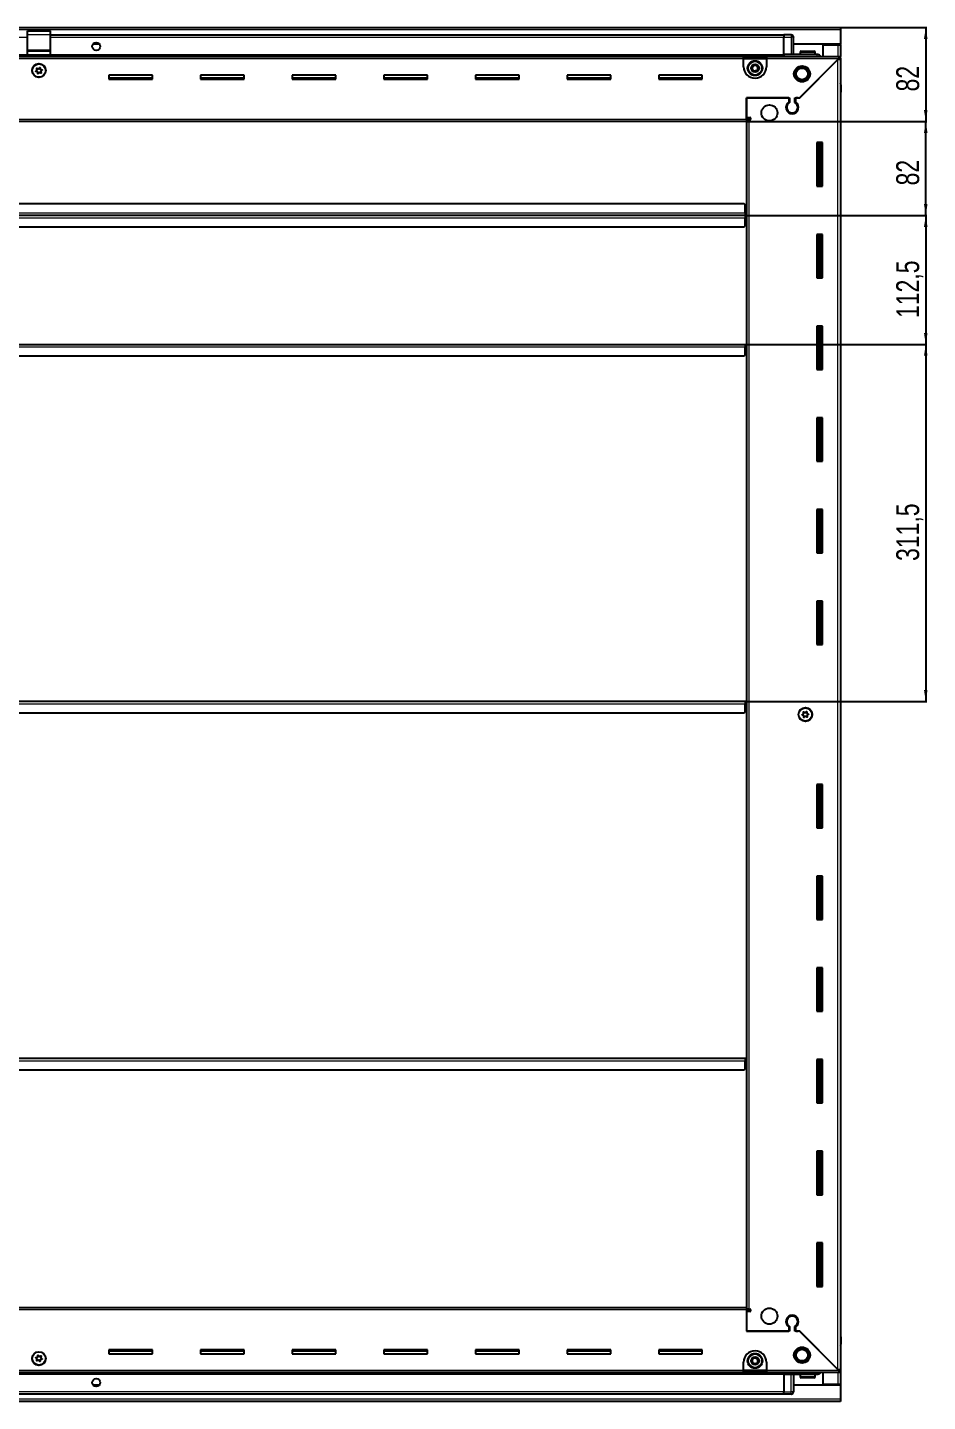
# Model space of a CAD drawing. Header units: millimetres. Extents: x 1219 to 6534, y -1482 to 1942.
# Drawn here: x 5748 to 6534, y 577 to 1776 of the extents above; entities that cross this region are included whole.
import ezdxf

# ---------------------------------------------------------------- set-up
doc = ezdxf.new("R2010")
doc.units = ezdxf.units.MM
doc.layers.add('FORMAT', color=7, linetype='Continuous')
doc.styles.add('SLDTEXTSTYLE0', font='TXT', dxfattribs={"width": 0.75})
doc.dimstyles.new('SLDDIMSTYLE0', dxfattribs={"dimtxt": 20, "dimasz": 10, "dimexe": 0, "dimexo": 0.0625, "dimgap": 5, "dimtad": 2, "dimdec": 1, "dimrnd": 1e-09, "dimzin": 12, "dimdsep": 46, "dimtxsty": 'SLDTEXTSTYLE0', "dimsah": 1, "dimcen": 0.09, "dimadec": 0, "dimazin": 3, "dimtfac": 1, "dimtofl": 0, "dimtmove": 0, "dimatfit": 3, "dimfxl": 0, "dimfrac": 2, "dimtolj": 1, "dimtzin": 12, "dimarcsym": 0})

# ---------------------------------------------------------------- blocks, each defined once
blk = doc.blocks.new('_D_7')
at = {"layer": 'FORMAT'}
for p, q in [((6457.8, 1775.8), (6533.3, 1775.8)), ((6532.3, 1775.8), (6532.3, 1693.8)), ((6375.8, 1693.8), (6533.3, 1693.8))]:
    blk.add_line(p, q, dxfattribs=at)
for points in [[(6532.3, 1775.8), (6530.7, 1765.8), (6533.8, 1765.8)], [(6532.3, 1693.8), (6533.8, 1703.8), (6530.7, 1703.8)]]:
    blk.add_solid(points, dxfattribs=at)
at = {"layer": 'FORMAT', "insert": (6506.5, 1720), "char_height": 20, "attachment_point": 1, "rotation": 90, "style": 'SLDTEXTSTYLE0'}
blk.add_mtext('82', dxfattribs=at)
blk = doc.blocks.new('_D_8')
at = {"layer": 'FORMAT'}
for p, q in [((6375.8, 1693.8), (6533.3, 1693.8)), ((6532.3, 1611.8), (6532.3, 1693.8)), ((6374.8, 1611.8), (6533.3, 1611.8))]:
    blk.add_line(p, q, dxfattribs=at)
for points in [[(6532.3, 1693.8), (6530.7, 1683.8), (6533.8, 1683.8)], [(6532.3, 1611.8), (6533.8, 1621.8), (6530.7, 1621.8)]]:
    blk.add_solid(points, dxfattribs=at)
at = {"layer": 'FORMAT', "insert": (6506.5, 1638), "char_height": 20, "attachment_point": 1, "rotation": 90, "style": 'SLDTEXTSTYLE0'}
blk.add_mtext('82', dxfattribs=at)
blk = doc.blocks.new('_D_9')
at = {"layer": 'FORMAT'}
for p, q in [((6374.8, 1611.8), (6533.3, 1611.8)), ((6532.3, 1611.8), (6532.3, 1499.3)), ((6374.8, 1499.3), (6533.3, 1499.3))]:
    blk.add_line(p, q, dxfattribs=at)
for points in [[(6532.3, 1611.8), (6530.7, 1601.8), (6533.8, 1601.8)], [(6532.3, 1499.3), (6533.8, 1509.3), (6530.7, 1509.3)]]:
    blk.add_solid(points, dxfattribs=at)
at = {"layer": 'FORMAT', "insert": (6506.5, 1522.3), "char_height": 20, "attachment_point": 1, "rotation": 90, "style": 'SLDTEXTSTYLE0'}
blk.add_mtext('112,5', dxfattribs=at)
blk = doc.blocks.new('_D_10')
at = {"layer": 'FORMAT'}
for p, q in [((6374.8, 1499.3), (6533.3, 1499.3)), ((6532.3, 1499.3), (6532.3, 1187.8)), ((6374.8, 1187.8), (6533.3, 1187.8))]:
    blk.add_line(p, q, dxfattribs=at)
for points in [[(6532.3, 1499.3), (6530.7, 1489.3), (6533.8, 1489.3)], [(6532.3, 1187.8), (6533.8, 1197.8), (6530.7, 1197.8)]]:
    blk.add_solid(points, dxfattribs=at)
at = {"layer": 'FORMAT', "insert": (6506.5, 1310.3), "char_height": 20, "attachment_point": 1, "rotation": 90, "style": 'SLDTEXTSTYLE0'}
blk.add_mtext('311,5', dxfattribs=at)

msp = doc.modelspace()

# ---------------------------------------------------------------- linework, layer by layer
at = {"color": 7, "linetype": 'Continuous', "lineweight": 25}
for p, q in [((5058.76, 1775.82), (6457.76, 1775.82)), ((6457.76, 1775.82), (6457.76, 1773.72)), ((5748.26, 1772.82), (5768.26, 1772.82)), ((5748.26, 1769.56), (5748.26, 1772.82)), ((5748.26, 1756.41), (5748.26, 1769.56)), ((5768.26, 1769.56), (5768.26, 1772.82)), ((5768.26, 1756.41), (5768.26, 1769.56)), ((6408.26, 1769.17), (5768.26, 1769.17)), ((6408.26, 1769.32), (6408.26, 1769.32)), ((6414.76, 1769.32), (6408.26, 1769.32)), ((6414.76, 1769.32), (6408.26, 1769.32)), ((6408.26, 1769.32), (6408.26, 1767.32)), ((6408.26, 1752.32), (6408.26, 1767.32)), ((6416.76, 1767.32), (6416.76, 1767.32)), ((6416.76, 1752.32), (6416.76, 1767.32)), ((6457.76, 1773.72), (6457.76, 1761.32)), ((5108.26, 1751.17), (6408.26, 1751.17)), ((5143.26, 1750.57), (6373.26, 1750.57)), ((5748.26, 1755.32), (5748.26, 1756.41)), ((5748.26, 1755.32), (5768.26, 1755.32)), ((5748.26, 1751.82), (5748.26, 1755.32)), ((5748.26, 1751.82), (5768.26, 1751.82)), ((5752.26, 1751.82), (5752.26, 1751.17)), ((5754.76, 1751.17), (5754.76, 1751.82)), ((5761.76, 1751.17), (5761.76, 1751.82)), ((5764.26, 1751.17), (5764.26, 1751.82)), ((5768.26, 1755.32), (5768.26, 1756.41)), ((5768.26, 1751.82), (5768.26, 1755.32)), ((5811.14, 1761.32), (5805.39, 1761.32)), ((6373.26, 1748.47), (6373.26, 1750.57)), ((6373.26, 1750.57), (6393.26, 1750.57)), ((6393.26, 1750.57), (6456.76, 1750.57)), ((6393.26, 1750.57), (6393.26, 1748.47)), ((6408.26, 1752.32), (6408.26, 1751.82)), ((6437.26, 1752.32), (6408.26, 1752.32)), ((6408.26, 1752.29), (6408.34, 1750.57)), ((6457.76, 1761.32), (6416.76, 1761.32)), ((6422.76, 1754.22), (6422.76, 1752.32)), ((6423.56, 1755.02), (6434.96, 1755.02)), ((6435.76, 1752.32), (6435.76, 1754.22)), ((6442.76, 1750.57), (6442.76, 1760.82)), ((6442.76, 1760.82), (6455.66, 1760.82)), ((6455.66, 1760.82), (6457.76, 1760.82)), ((6456.26, 1760.82), (6456.26, 1761.32)), ((6456.76, 1749.07), (6456.76, 1750.57)), ((6456.76, 1750.57), (6457.76, 1750.57)), ((6457.76, 1760.82), (6457.76, 1761.32)), ((6457.76, 1760.82), (6457.76, 1750.57)), ((6457.76, 1749.07), (6457.76, 1750.57)), ((6373.26, 1749.07), (6393.26, 1749.07)), ((6373.26, 1741.57), (6373.26, 1748.47)), ((6393.26, 1748.47), (6393.26, 1741.57)), ((6455.66, 1747.97), (6421.56, 1713.87)), ((6422.26, 1714.57), (6456.16, 1748.47)), ((6456.26, 1748.57), (6457.76, 1748.57)), ((6456.76, 1749.07), (6457.76, 1749.07)), ((6457.76, 1749.07), (6457.76, 1748.57)), ((6457.76, 1748.57), (6457.76, 604.07)), ((5857.26, 1734.32), (5819.26, 1734.32)), ((5819.26, 1734.32), (5819.26, 1730.82)), ((5857.26, 1731.57), (5819.26, 1731.57)), ((5819.26, 1730.82), (5857.26, 1730.82)), ((5857.26, 1730.82), (5857.26, 1734.32)), ((5937.26, 1734.32), (5899.26, 1734.32)), ((5899.26, 1734.32), (5899.26, 1730.82)), ((5937.26, 1731.57), (5899.26, 1731.57)), ((5899.26, 1730.82), (5937.26, 1730.82)), ((5937.26, 1730.82), (5937.26, 1734.32)), ((6017.26, 1734.32), (5979.26, 1734.32)), ((5979.26, 1734.32), (5979.26, 1730.82)), ((6017.26, 1731.57), (5979.26, 1731.57)), ((5979.26, 1730.82), (6017.26, 1730.82)), ((6017.26, 1730.82), (6017.26, 1734.32)), ((6097.26, 1734.32), (6059.26, 1734.32)), ((6059.26, 1734.32), (6059.26, 1730.82)), ((6097.26, 1731.57), (6059.26, 1731.57)), ((6059.26, 1730.82), (6097.26, 1730.82)), ((6097.26, 1730.82), (6097.26, 1734.32)), ((6177.26, 1734.32), (6139.26, 1734.32)), ((6139.26, 1734.32), (6139.26, 1730.82)), ((6177.26, 1731.57), (6139.26, 1731.57)), ((6139.26, 1730.82), (6177.26, 1730.82)), ((6177.26, 1730.82), (6177.26, 1734.32)), ((6257.26, 1734.32), (6219.26, 1734.32)), ((6219.26, 1734.32), (6219.26, 1730.82)), ((6257.26, 1731.57), (6219.26, 1731.57)), ((6219.26, 1730.82), (6257.26, 1730.82)), ((6257.26, 1730.82), (6257.26, 1734.32)), ((6337.26, 1734.32), (6299.26, 1734.32)), ((6299.26, 1734.32), (6299.26, 1730.82)), ((6337.26, 1731.57), (6299.26, 1731.57)), ((6299.26, 1730.82), (6337.26, 1730.82)), ((6337.26, 1730.82), (6337.26, 1734.32)), ((6457.76, 1727.15), (6457.76, 1727.15)), ((6375.76, 1714.57), (6413.46, 1714.57)), ((6375.76, 1695.92), (6375.76, 1714.57)), ((6375.76, 1714.57), (6375.76, 1697.32)), ((6412.76, 1714.57), (6375.76, 1714.57)), ((6412.76, 1714.57), (6412.76, 1710.68)), ((6413.46, 1714.57), (6413.46, 1710.29)), ((6418.06, 1714.57), (6422.26, 1714.57)), ((6418.06, 1710.29), (6418.06, 1714.57)), ((6420.86, 1714.57), (6418.76, 1714.57)), ((6418.76, 1710.68), (6418.76, 1714.57)), ((6421.56, 1713.87), (6420.86, 1714.57)), ((6457.76, 1719.32), (6458.26, 1719.32)), ((6458.11, 633.32), (6458.11, 1719.32)), ((6458.26, 1725.82), (6458.26, 1719.32)), ((6458.26, 1719.32), (6458.26, 1725.82)), ((6458.26, 1719.32), (6458.26, 1719.32)), ((6458.26, 1719.32), (6458.26, 1719.32)), ((6375.76, 1693.82), (5140.76, 1693.82)), ((6375.76, 1697.32), (6378.61, 1697.32)), ((6377.76, 1696.32), (6375.76, 1696.32)), ((6375.76, 1695.92), (6375.76, 1693.82)), ((6375.76, 1695.32), (6377.86, 1695.32)), ((6375.76, 1693.82), (6375.76, 658.82)), ((6377.76, 1695.32), (6377.76, 1696.32)), ((6378.61, 1695.32), (6377.86, 1695.32)), ((6417.76, 1701.71), (6417.76, 1700.95)), ((6437.26, 1675.32), (6437.26, 1637.32)), ((6442.26, 1675.32), (6437.26, 1675.32)), ((6438.29, 1675.32), (6438.29, 1637.32)), ((6438.32, 1675.32), (6438.32, 1637.32)), ((6440.11, 1675.32), (6440.11, 1637.32)), ((6442.26, 1637.32), (6442.26, 1675.32)), ((6437.26, 1637.32), (6442.26, 1637.32)), ((6373.76, 1621.82), (5142.76, 1621.82)), ((6374.76, 1620.82), (6373.76, 1621.82)), ((6374.76, 1613.92), (6374.76, 1620.82)), ((6374.76, 1611.82), (5141.76, 1611.82)), ((6375.01, 1614.67), (6374.76, 1614.67)), ((6374.76, 1613.92), (6374.76, 1611.82)), ((6374.76, 1611.82), (6374.76, 1609.72)), ((6374.76, 1602.82), (6374.76, 1609.72)), ((6374.76, 1608.97), (6375.01, 1608.97)), ((6375.01, 1611.82), (6375.01, 1614.67)), ((6375.01, 1608.97), (6375.01, 1611.82)), ((6375.76, 1611.82), (6375.01, 1611.82)), ((5142.76, 1601.82), (6373.76, 1601.82)), ((6373.76, 1601.82), (6374.76, 1602.82)), ((6437.26, 1595.32), (6437.26, 1557.32)), ((6442.26, 1595.32), (6437.26, 1595.32)), ((6438.29, 1595.32), (6438.29, 1557.32)), ((6438.32, 1595.32), (6438.32, 1557.32)), ((6440.11, 1595.32), (6440.11, 1557.32)), ((6442.26, 1557.32), (6442.26, 1595.32)), ((6437.26, 1557.32), (6442.26, 1557.32)), ((6437.26, 1515.32), (6437.26, 1477.32)), ((6442.26, 1515.32), (6437.26, 1515.32)), ((6438.29, 1515.32), (6438.29, 1477.32)), ((6438.32, 1515.32), (6438.32, 1477.32)), ((6440.11, 1515.32), (6440.11, 1477.32)), ((6442.26, 1477.32), (6442.26, 1515.32)), ((5141.76, 1499.32), (6374.76, 1499.32)), ((6374.76, 1499.32), (6374.76, 1497.22)), ((6375.01, 1496.47), (6375.01, 1499.32)), ((6375.01, 1499.32), (6375.76, 1499.32)), ((5142.76, 1489.32), (6373.76, 1489.32)), ((6373.76, 1489.32), (6374.76, 1490.32)), ((6374.76, 1490.32), (6374.76, 1497.22)), ((6374.76, 1496.47), (6375.01, 1496.47)), ((6437.26, 1477.32), (6442.26, 1477.32)), ((6437.26, 1435.32), (6437.26, 1397.32)), ((6442.26, 1435.32), (6437.26, 1435.32)), ((6438.29, 1435.32), (6438.29, 1397.32)), ((6438.32, 1435.32), (6438.32, 1397.32)), ((6440.11, 1435.32), (6440.11, 1397.32)), ((6442.26, 1397.32), (6442.26, 1435.32)), ((6437.26, 1397.32), (6442.26, 1397.32)), ((6437.26, 1355.32), (6437.26, 1317.32)), ((6442.26, 1355.32), (6437.26, 1355.32)), ((6438.29, 1355.32), (6438.29, 1317.32)), ((6438.32, 1355.32), (6438.32, 1317.32)), ((6440.11, 1355.32), (6440.11, 1317.32)), ((6442.26, 1317.32), (6442.26, 1355.32)), ((6437.26, 1317.32), (6442.26, 1317.32)), ((6437.26, 1275.32), (6437.26, 1237.32)), ((6442.26, 1275.32), (6437.26, 1275.32)), ((6438.29, 1275.32), (6438.29, 1237.32)), ((6438.32, 1275.32), (6438.32, 1237.32)), ((6440.11, 1275.32), (6440.11, 1237.32)), ((6442.26, 1237.32), (6442.26, 1275.32)), ((6437.26, 1237.32), (6442.26, 1237.32)), ((5141.76, 1187.82), (6374.76, 1187.82)), ((6374.76, 1187.82), (6374.76, 1185.72)), ((6375.01, 1184.97), (6375.01, 1187.82)), ((6375.01, 1187.82), (6375.76, 1187.82)), ((5142.76, 1177.82), (6373.76, 1177.82)), ((6373.76, 1177.82), (6374.76, 1178.82)), ((6374.76, 1178.82), (6374.76, 1185.72)), ((6374.76, 1184.97), (6375.01, 1184.97)), ((6437.26, 1115.32), (6437.26, 1077.32)), ((6442.26, 1115.32), (6437.26, 1115.32)), ((6438.29, 1115.32), (6438.29, 1077.32)), ((6438.32, 1115.32), (6438.32, 1077.32)), ((6440.11, 1115.32), (6440.11, 1077.32)), ((6442.26, 1077.32), (6442.26, 1115.32)), ((6437.26, 1077.32), (6442.26, 1077.32)), ((6437.26, 1035.32), (6437.26, 997.32)), ((6442.26, 1035.32), (6437.26, 1035.32)), ((6438.29, 1035.32), (6438.29, 997.32)), ((6438.32, 1035.32), (6438.32, 997.32)), ((6440.11, 1035.32), (6440.11, 997.32)), ((6442.26, 997.32), (6442.26, 1035.32)), ((6437.26, 997.32), (6442.26, 997.32)), ((6437.26, 955.32), (6437.26, 917.32)), ((6442.26, 955.32), (6437.26, 955.32)), ((6438.29, 955.32), (6438.29, 917.32)), ((6438.32, 955.32), (6438.32, 917.32)), ((6440.11, 955.32), (6440.11, 917.32)), ((6442.26, 917.32), (6442.26, 955.32)), ((6437.26, 917.32), (6442.26, 917.32)), ((5141.76, 876.32), (6374.76, 876.32)), ((6374.76, 876.32), (6374.76, 874.22)), ((6375.01, 873.47), (6375.01, 876.32)), ((6375.01, 876.32), (6375.76, 876.32)), ((6437.26, 875.32), (6437.26, 837.32)), ((6442.26, 875.32), (6437.26, 875.32)), ((6438.29, 875.32), (6438.29, 837.32)), ((6438.32, 875.32), (6438.32, 837.32)), ((6440.11, 875.32), (6440.11, 837.32)), ((6442.26, 837.32), (6442.26, 875.32)), ((5142.76, 866.32), (6373.76, 866.32)), ((6373.76, 866.32), (6374.76, 867.32)), ((6374.76, 867.32), (6374.76, 874.22)), ((6374.76, 873.47), (6375.01, 873.47)), ((6437.26, 837.32), (6442.26, 837.32)), ((6437.26, 795.32), (6437.26, 757.32)), ((6442.26, 795.32), (6437.26, 795.32)), ((6438.29, 795.32), (6438.29, 757.32)), ((6438.32, 795.32), (6438.32, 757.32)), ((6440.11, 795.32), (6440.11, 757.32)), ((6442.26, 757.32), (6442.26, 795.32)), ((6437.26, 757.32), (6442.26, 757.32)), ((6437.26, 715.32), (6437.26, 677.32)), ((6442.26, 715.32), (6437.26, 715.32)), ((6438.29, 715.32), (6438.29, 677.32)), ((6438.32, 715.32), (6438.32, 677.32)), ((6440.11, 715.32), (6440.11, 677.32)), ((6442.26, 677.32), (6442.26, 715.32)), ((6437.26, 677.32), (6442.26, 677.32)), ((5140.76, 658.82), (6375.76, 658.82)), ((6375.76, 658.82), (6375.76, 656.72)), ((6377.86, 657.32), (6375.76, 657.32)), ((6375.76, 656.72), (6375.76, 638.07)), ((6375.76, 656.32), (6377.76, 656.32)), ((6375.76, 655.32), (6375.76, 638.07)), ((6378.61, 655.32), (6375.76, 655.32)), ((6377.76, 656.32), (6377.76, 657.32)), ((6377.86, 657.32), (6378.61, 657.32)), ((6417.76, 651.7), (6417.76, 650.94)), ((6413.46, 638.07), (6375.76, 638.07)), ((6375.76, 638.07), (6412.76, 638.07)), ((6412.76, 641.96), (6412.76, 638.07)), ((6413.46, 642.36), (6413.46, 638.07)), ((6418.06, 638.07), (6418.06, 642.36)), ((6422.26, 638.07), (6418.06, 638.07)), ((6418.76, 638.07), (6418.76, 641.96)), ((6418.76, 638.07), (6420.86, 638.07)), ((6420.86, 638.07), (6421.56, 638.77)), ((6421.56, 638.77), (6455.66, 604.67)), ((6456.16, 604.17), (6422.26, 638.07)), ((6457.76, 633.32), (6458.26, 633.32)), ((6458.26, 633.32), (6458.26, 633.32)), ((6458.26, 626.82), (6458.26, 633.32)), ((6458.26, 633.32), (6458.26, 626.82)), ((5857.26, 621.82), (5819.26, 621.82)), ((5819.26, 621.82), (5819.26, 618.32)), ((5819.26, 621.07), (5857.26, 621.07)), ((5819.26, 618.32), (5857.26, 618.32)), ((5857.26, 618.32), (5857.26, 621.82)), ((5937.26, 621.82), (5899.26, 621.82)), ((5899.26, 621.82), (5899.26, 618.32)), ((5899.26, 621.07), (5937.26, 621.07)), ((5899.26, 618.32), (5937.26, 618.32)), ((5937.26, 618.32), (5937.26, 621.82)), ((6017.26, 621.82), (5979.26, 621.82)), ((5979.26, 621.82), (5979.26, 618.32)), ((5979.26, 621.07), (6017.26, 621.07)), ((5979.26, 618.32), (6017.26, 618.32)), ((6017.26, 618.32), (6017.26, 621.82)), ((6097.26, 621.82), (6059.26, 621.82)), ((6059.26, 621.82), (6059.26, 618.32)), ((6059.26, 621.07), (6097.26, 621.07)), ((6059.26, 618.32), (6097.26, 618.32)), ((6097.26, 618.32), (6097.26, 621.82)), ((6177.26, 621.82), (6139.26, 621.82)), ((6139.26, 621.82), (6139.26, 618.32)), ((6139.26, 621.07), (6177.26, 621.07)), ((6139.26, 618.32), (6177.26, 618.32)), ((6177.26, 618.32), (6177.26, 621.82)), ((6257.26, 621.82), (6219.26, 621.82)), ((6219.26, 621.82), (6219.26, 618.32)), ((6219.26, 621.07), (6257.26, 621.07)), ((6219.26, 618.32), (6257.26, 618.32)), ((6257.26, 618.32), (6257.26, 621.82)), ((6337.26, 621.82), (6299.26, 621.82)), ((6299.26, 621.82), (6299.26, 618.32)), ((6299.26, 621.07), (6337.26, 621.07)), ((6299.26, 618.32), (6337.26, 618.32)), ((6337.26, 618.32), (6337.26, 621.82)), ((6408.26, 601.47), (5108.26, 601.47)), ((6373.26, 602.07), (5143.26, 602.07)), ((6373.26, 604.17), (6373.26, 611.07)), ((6373.26, 602.07), (6373.26, 604.17)), ((6393.26, 603.57), (6373.26, 603.57)), ((6393.26, 602.07), (6373.26, 602.07)), ((6393.26, 611.07), (6393.26, 604.17)), ((6393.26, 604.17), (6393.26, 602.07)), ((6456.76, 602.07), (6393.26, 602.07)), ((6408.34, 602.07), (6408.26, 600.36)), ((6408.26, 600.32), (6408.26, 600.82)), ((6437.26, 600.32), (6408.26, 600.32)), ((6408.26, 600.32), (6408.26, 585.32)), ((6416.76, 600.32), (6416.76, 585.32)), ((6422.76, 600.32), (6422.76, 598.42)), ((6435.76, 598.42), (6435.76, 600.32)), ((6442.76, 591.82), (6442.76, 602.07)), ((6456.26, 604.07), (6457.76, 604.07)), ((6456.76, 603.57), (6456.76, 602.07)), ((6457.76, 603.57), (6456.76, 603.57)), ((6457.76, 602.07), (6456.76, 602.07)), ((6457.76, 604.07), (6457.76, 603.57)), ((6457.76, 603.57), (6457.76, 602.07)), ((6457.76, 602.07), (6457.76, 591.82)), ((5805.39, 591.32), (5811.14, 591.32)), ((6416.76, 591.32), (6457.76, 591.32)), ((6430.56, 597.62), (6423.56, 597.62)), ((6434.96, 597.62), (6430.56, 597.62)), ((6455.66, 591.82), (6442.76, 591.82)), ((6457.76, 591.82), (6455.66, 591.82)), ((6456.26, 591.32), (6456.26, 591.82)), ((6457.76, 591.32), (6457.76, 591.82)), ((6457.76, 591.32), (6457.76, 578.92)), ((6457.76, 576.82), (5058.76, 576.82)), ((5108.26, 583.47), (6408.26, 583.47)), ((6408.26, 583.32), (6408.26, 585.32)), ((6414.76, 583.32), (6408.26, 583.32)), ((6408.26, 583.32), (6408.26, 583.32)), ((6408.26, 583.32), (6408.26, 583.32)), ((6414.76, 583.32), (6408.26, 583.32)), ((6416.09, 583.82), (6416.09, 583.82)), ((6457.76, 578.92), (6457.76, 576.82))]:
    msp.add_line(p, q, dxfattribs=at)
at = {"color": 8, "linetype": 'Continuous', "lineweight": 18}
for p, q in [((6457.76, 1773.72), (5058.76, 1773.72)), ((5748.26, 1767.17), (5108.26, 1767.17)), ((5748.26, 1769.56), (5768.26, 1769.56)), ((6408.26, 1767.17), (5768.26, 1767.17)), ((6408.26, 1767.32), (6414.76, 1767.32)), ((6414.76, 1769.32), (6414.76, 1767.32)), ((6416.76, 1767.32), (6414.76, 1767.32)), ((6414.76, 1767.32), (6414.76, 1752.32)), ((5748.26, 1751.82), (5108.26, 1751.82)), ((6408.26, 1750.59), (5108.26, 1750.59)), ((5748.26, 1756.41), (5768.26, 1756.41)), ((5754.26, 1751.17), (5754.26, 1751.82)), ((5762.26, 1751.17), (5762.26, 1751.82)), ((6408.26, 1751.82), (5768.26, 1751.82)), ((6422.76, 1754.22), (6435.76, 1754.22)), ((6455.66, 1761.32), (6455.66, 1760.82)), ((6455.66, 1760.82), (6455.66, 1750.57)), ((6373.26, 1748.47), (5143.26, 1748.47)), ((6373.26, 1748.47), (6393.26, 1748.47)), ((6456.16, 1748.47), (6393.26, 1748.47)), ((6455.66, 604.67), (6455.66, 1747.97)), ((6457.76, 1725.82), (6458.26, 1725.82)), ((5140.76, 1695.92), (6375.76, 1695.92)), ((6377.86, 1695.32), (6377.86, 657.32)), ((6439.53, 1637.32), (6439.53, 1675.32)), ((6440.76, 1637.32), (6440.76, 1675.32)), ((6374.76, 1613.92), (5141.76, 1613.92)), ((5141.76, 1609.72), (6374.76, 1609.72)), ((6439.53, 1557.32), (6439.53, 1595.32)), ((6440.76, 1557.32), (6440.76, 1595.32)), ((6439.53, 1477.32), (6439.53, 1515.32)), ((6440.76, 1477.32), (6440.76, 1515.32)), ((5141.76, 1497.22), (6374.76, 1497.22)), ((6439.53, 1397.32), (6439.53, 1435.32)), ((6440.76, 1397.32), (6440.76, 1435.32)), ((6439.53, 1317.32), (6439.53, 1355.32)), ((6440.76, 1317.32), (6440.76, 1355.32)), ((6439.53, 1237.32), (6439.53, 1275.32)), ((6440.76, 1237.32), (6440.76, 1275.32)), ((5141.76, 1185.72), (6374.76, 1185.72)), ((6439.53, 1077.32), (6439.53, 1115.32)), ((6440.76, 1077.32), (6440.76, 1115.32)), ((6439.53, 997.32), (6439.53, 1035.32)), ((6440.76, 997.32), (6440.76, 1035.32)), ((6439.53, 917.32), (6439.53, 955.32)), ((6440.76, 917.32), (6440.76, 955.32)), ((6439.53, 837.32), (6439.53, 875.32)), ((6440.76, 837.32), (6440.76, 875.32)), ((5141.76, 874.22), (6374.76, 874.22)), ((6439.53, 757.32), (6439.53, 795.32)), ((6440.76, 757.32), (6440.76, 795.32)), ((6439.53, 677.32), (6439.53, 715.32)), ((6440.76, 677.32), (6440.76, 715.32)), ((6375.76, 656.72), (5140.76, 656.72)), ((6457.76, 626.82), (6458.26, 626.82)), ((5108.26, 602.06), (6408.26, 602.06)), ((5108.26, 600.82), (6408.26, 600.82)), ((5143.26, 604.17), (6373.26, 604.17)), ((6393.26, 604.17), (6373.26, 604.17)), ((6393.26, 604.17), (6456.16, 604.17)), ((6414.76, 585.32), (6414.76, 600.32)), ((6455.66, 602.07), (6455.66, 591.82)), ((6430.74, 598.42), (6422.76, 598.42)), ((6435.76, 598.42), (6430.74, 598.42)), ((6455.66, 591.82), (6455.66, 591.32)), ((6457.76, 578.92), (5058.76, 578.92)), ((5108.26, 585.47), (6408.26, 585.47)), ((6408.26, 585.32), (6414.76, 585.32)), ((6416.76, 585.32), (6414.76, 585.32)), ((6414.76, 583.32), (6414.76, 585.32))]:
    msp.add_line(p, q, dxfattribs=at)
at = {"color": 7, "linetype": 'Continuous', "lineweight": 25, "flags": 128}
msp.add_lwpolyline([(6416.62, 1768.08), (6416.73, 1767.71), (6416.76, 1767.32)], dxfattribs=at)
at = {"color": 7, "linetype": 'Continuous', "lineweight": 25}
for centre, radius in [((5808.26, 1759.32), 3.5), ((5758.26, 1738.32), 6), ((5758.26, 1738.17), 5.79), ((5758.26, 1738.17), 1.85), ((6383.26, 1740.32), 6.5), ((6383.26, 1740.32), 3.46), ((6424.26, 1735.32), 7), ((6424.26, 1735.32), 6.02), ((6424.26, 1735.32), 5.1), ((6395.76, 1701.32), 7), ((6427.26, 1176.32), 6), ((6427.11, 1176.32), 5.79), ((6427.11, 1176.32), 1.85), ((6395.76, 651.32), 7), ((6424.26, 617.32), 7), ((5758.26, 614.32), 6), ((5758.26, 614.47), 5.79), ((5758.26, 614.47), 1.85), ((6383.26, 612.32), 6.5), ((6383.26, 612.32), 3.46), ((6424.26, 617.32), 6.02), ((6424.26, 617.32), 5.1), ((5808.26, 593.32), 3.5)]:
    msp.add_circle(centre, radius, dxfattribs=at)
at = {"color": 8, "linetype": 'Continuous', "lineweight": 18}
for centre in [(6383.26, 1740.32), (6383.26, 612.32)]:
    msp.add_circle(centre, 5.7, dxfattribs=at)
at = {"color": 7, "linetype": 'Continuous', "lineweight": 25}
for centre, radius, start, end in [((6414.76, 1767.32), 2, 0, 90), ((6416.96, 1752.52), 0.2, 180, 270), ((6423.56, 1754.22), 0.8, 90, 180), ((6434.96, 1754.22), 0.8, 0, 90), ((6383.26, 1741.57), 10, 180, 270), ((6383.26, 1740.32), 2.5, 160.11158, 220.11158), ((6383.26, 1740.32), 2.5, 100.11158, 160.11158), ((6383.26, 1740.32), 2.5, 220.11158, 280.11158), ((6383.26, 1740.32), 2.5, 40.11158, 100.11158), ((6383.26, 1741.57), 10, 270, 0), ((6383.26, 1740.32), 2.5, 280.11158, 340.11158), ((6383.26, 1740.32), 2.5, 340.11158, 40.11158), ((6456.26, 1725.82), 2, 33.94202, 41.40962), ((6456.26, 1725.82), 2, 0, 41.40962), ((6456.26, 1725.82), 2, 360, 18.58003), ((6415.76, 1706.07), 5.5, 123.05573, 56.94427), ((6415.76, 1706.07), 4.8, 118.63099, 61.36901), ((6378.61, 1696.32), 1, 270, 90), ((6378.61, 656.32), 1, 270, 90), ((6415.76, 646.57), 5.5, 303.05573, 236.94427), ((6415.76, 646.57), 4.8, 298.63099, 241.36901), ((6456.26, 626.82), 2, 318.59038, 0), ((6383.26, 611.07), 10, 90, 180), ((6383.26, 612.32), 2.5, 147.04236, 207.04236), ((6383.26, 612.32), 2.5, 87.04236, 147.04236), ((6383.26, 611.07), 10, 0, 90), ((6383.26, 612.32), 2.5, 27.04236, 87.04236), ((6383.26, 612.32), 2.5, 327.04236, 27.04236), ((6383.26, 612.32), 2.5, 207.04236, 267.04236), ((6383.26, 612.32), 2.5, 267.04236, 327.04236), ((6416.96, 600.12), 0.2, 90, 180), ((6423.56, 598.42), 0.8, 180, 270), ((6434.96, 598.42), 0.8, 270, 0), ((6414.76, 585.32), 2, 270, 0), ((6414.76, 585.32), 2, 270, 288.58003), ((6414.76, 585.32), 2, 303.94202, 311.40962)]:
    msp.add_arc(centre, radius, start, end, dxfattribs=at)
for points, knots in [([(6408.26, 1752.32), (6408.26, 1752.29), (6408.26, 1752.21), (6408.26, 1751.59), (6408.26, 1751.01), (6408.26, 1750.62), (6408.26, 1750.59)], [0, 0, 0, 0, 0.3242788, 0.6485576, 0.9728365, 1, 1, 1, 1]), ([(6440.48, 1750.57), (6440.36, 1750.77), (6439.97, 1751.42), (6438.82, 1752.13), (6437.78, 1752.26), (6437.26, 1752.32)], [0, 0, 0, 0, 0.1822499, 0.5911249, 1, 1, 1, 1]), ([(6456.76, 1750.57), (6456.72, 1750.55), (6456.63, 1750.49), (6456.5, 1750.1), (6456.36, 1749.54), (6456.25, 1748.96), (6456.19, 1748.6), (6456.16, 1748.47)], [0, 0, 0, 0, 0.2302553, 0.4485219, 0.6667858, 0.8850496, 1, 1, 1, 1]), ([(5756.38, 1740.24), (5756.37, 1740.23), (5756.36, 1740.21), (5756.35, 1740.15), (5756.36, 1740.01), (5756.46, 1739.64), (5756.59, 1739.11), (5756.42, 1738.5), (5756.07, 1738.13), (5755.76, 1737.88), (5755.59, 1737.72), (5755.54, 1737.64), (5755.52, 1737.6), (5755.53, 1737.57), (5755.55, 1737.54), (5755.6, 1737.49), (5755.85, 1737.39), (5756.31, 1737.29), (5756.95, 1736.98), (5757.2, 1736.31), (5757.26, 1735.84), (5757.34, 1735.58), (5757.38, 1735.53), (5757.4, 1735.51), (5757.43, 1735.5), (5757.47, 1735.51), (5757.51, 1735.52), (5757.58, 1735.57), (5757.75, 1735.72), (5758.02, 1735.99), (5758.42, 1736.31), (5759.04, 1736.42), (5759.55, 1736.23), (5759.92, 1736.1), (5760.07, 1736.07), (5760.12, 1736.09), (5760.15, 1736.1), (5760.17, 1736.13), (5760.18, 1736.19), (5760.17, 1736.34), (5760.07, 1736.71), (5759.94, 1737.23), (5760.1, 1737.84), (5760.46, 1738.21), (5760.76, 1738.46), (5760.94, 1738.63), (5760.99, 1738.71), (5761, 1738.75), (5761, 1738.78), (5760.98, 1738.81), (5760.93, 1738.85), (5760.68, 1738.95), (5760.22, 1739.06), (5759.58, 1739.37), (5759.33, 1740.03), (5759.27, 1740.51), (5759.19, 1740.76), (5759.15, 1740.82), (5759.13, 1740.84), (5759.09, 1740.85), (5759.06, 1740.84), (5759.02, 1740.82), (5758.95, 1740.78), (5758.78, 1740.63), (5758.51, 1740.36), (5758.11, 1740.04), (5757.49, 1739.93), (5756.98, 1740.11), (5756.61, 1740.25), (5756.46, 1740.27), (5756.4, 1740.26), (5756.39, 1740.25), (5756.38, 1740.24)], [0, 0, 0, 0, 0.0020087, 0.00442, 0.0093647, 0.0255282, 0.0677053, 0.0957862, 0.1246456, 0.1503415, 0.1605194, 0.1633943, 0.1656965, 0.1672448, 0.1688741, 0.1707699, 0.1786058, 0.2119941, 0.2499945, 0.2879948, 0.3213831, 0.329219, 0.3311148, 0.3327441, 0.3342924, 0.3362166, 0.3385353, 0.3413178, 0.349662, 0.3753578, 0.4042173, 0.4322982, 0.4744753, 0.4906388, 0.4966691, 0.49844, 0.5, 0.5020087, 0.50442, 0.5093647, 0.5255282, 0.5677053, 0.5957862, 0.6246456, 0.6503415, 0.6605194, 0.6633943, 0.6656965, 0.6672448, 0.6688741, 0.6707699, 0.6786058, 0.7119941, 0.7499945, 0.7879948, 0.8213831, 0.829219, 0.8311148, 0.8327441, 0.8342924, 0.8362166, 0.8385353, 0.8413178, 0.849662, 0.8753578, 0.9042173, 0.9322982, 0.9744753, 0.9906388, 0.9966691, 0.99844, 1, 1, 1, 1]), ([(6380.42, 1739.82), (6380.47, 1739.93), (6380.67, 1740.5), (6381.01, 1741.43), (6381.29, 1742.21), (6381.4, 1742.53)], [0, 0, 0, 0, 0.1331247, 0.6370994, 1, 1, 1, 1]), ([(6382.28, 1737.61), (6381.95, 1738), (6381.33, 1738.74), (6380.71, 1739.48), (6380.42, 1739.82)], [0, 0, 0, 0, 0.53468586, 1, 1, 1, 1]), ([(6381.4, 1742.53), (6381.91, 1742.62), (6382.86, 1742.79), (6383.81, 1742.96), (6384.25, 1743.04)], [0, 0, 0, 0, 0.5346859, 1, 1, 1, 1]), ([(6384.25, 1743.04), (6384.58, 1742.64), (6385.2, 1741.91), (6385.82, 1741.17), (6386.11, 1740.83)], [0, 0, 0, 0, 0.5346859, 1, 1, 1, 1]), ([(6386.11, 1740.83), (6385.99, 1740.51), (6385.71, 1739.73), (6385.37, 1738.8), (6385.17, 1738.23), (6385.12, 1738.12)], [0, 0, 0, 0, 0.3629006, 0.8668753, 1, 1, 1, 1]), ([(6455.66, 1747.97), (6455.92, 1748.02), (6456.41, 1748.11), (6457.05, 1748.24), (6457.52, 1748.37), (6457.74, 1748.48), (6457.76, 1748.55), (6457.76, 1748.57)], [0, 0, 0, 0, 0.2302553, 0.4485219, 0.6667858, 0.8850496, 1, 1, 1, 1]), ([(6385.12, 1738.12), (6384.62, 1738.03), (6383.67, 1737.86), (6382.72, 1737.69), (6382.28, 1737.61)], [0, 0, 0, 0, 0.53468586, 1, 1, 1, 1]), ([(6425.48, 1178.6), (6425.47, 1178.59), (6425.45, 1178.57), (6425.43, 1178.51), (6425.43, 1178.37), (6425.48, 1177.98), (6425.56, 1177.45), (6425.32, 1176.86), (6424.93, 1176.53), (6424.6, 1176.32), (6424.4, 1176.18), (6424.34, 1176.11), (6424.33, 1176.07), (6424.33, 1176.03), (6424.34, 1176), (6424.39, 1175.95), (6424.63, 1175.82), (6425.07, 1175.67), (6425.67, 1175.29), (6425.85, 1174.6), (6425.85, 1174.12), (6425.9, 1173.86), (6425.93, 1173.8), (6425.95, 1173.77), (6425.99, 1173.76), (6426.02, 1173.76), (6426.06, 1173.78), (6426.14, 1173.81), (6426.32, 1173.94), (6426.62, 1174.18), (6427.06, 1174.46), (6427.69, 1174.49), (6428.17, 1174.25), (6428.52, 1174.08), (6428.67, 1174.03), (6428.72, 1174.04), (6428.75, 1174.05), (6428.78, 1174.08), (6428.79, 1174.14), (6428.8, 1174.28), (6428.74, 1174.66), (6428.67, 1175.2), (6428.9, 1175.79), (6429.3, 1176.11), (6429.63, 1176.33), (6429.82, 1176.47), (6429.88, 1176.54), (6429.9, 1176.58), (6429.9, 1176.61), (6429.89, 1176.64), (6429.84, 1176.7), (6429.6, 1176.82), (6429.15, 1176.98), (6428.56, 1177.36), (6428.38, 1178.05), (6428.38, 1178.53), (6428.33, 1178.79), (6428.3, 1178.85), (6428.27, 1178.87), (6428.24, 1178.88), (6428.21, 1178.88), (6428.17, 1178.87), (6428.09, 1178.83), (6427.91, 1178.7), (6427.61, 1178.46), (6427.17, 1178.19), (6426.54, 1178.15), (6426.06, 1178.4), (6425.71, 1178.57), (6425.56, 1178.61), (6425.5, 1178.61), (6425.49, 1178.6), (6425.48, 1178.6)], [0, 0, 0, 0, 0.0020087, 0.00442, 0.0093647, 0.0255282, 0.0677053, 0.0957862, 0.1246456, 0.1503415, 0.1605194, 0.1633943, 0.1656965, 0.1672448, 0.1688741, 0.1707699, 0.1786058, 0.2119941, 0.2499945, 0.2879948, 0.3213831, 0.329219, 0.3311148, 0.3327441, 0.3342924, 0.3362166, 0.3385353, 0.3413178, 0.349662, 0.3753578, 0.4042173, 0.4322982, 0.4744753, 0.4906388, 0.4966691, 0.49844, 0.5, 0.5020087, 0.50442, 0.5093647, 0.5255282, 0.5677053, 0.5957862, 0.6246456, 0.6503415, 0.6605194, 0.6633943, 0.6656965, 0.6672448, 0.6688741, 0.6707699, 0.6786058, 0.7119941, 0.7499945, 0.7879948, 0.8213831, 0.829219, 0.8311148, 0.8327441, 0.8342924, 0.8362166, 0.8385353, 0.8413178, 0.849662, 0.8753578, 0.9042173, 0.9322982, 0.9744753, 0.9906388, 0.9966691, 0.99844, 1, 1, 1, 1]), ([(5756.38, 612.4), (5756.39, 612.4), (5756.41, 612.38), (5756.47, 612.38), (5756.61, 612.4), (5756.98, 612.54), (5757.48, 612.72), (5758.11, 612.61), (5758.51, 612.29), (5758.79, 612.01), (5758.97, 611.85), (5759.05, 611.81), (5759.09, 611.8), (5759.13, 611.81), (5759.15, 611.83), (5759.19, 611.88), (5759.27, 612.14), (5759.33, 612.61), (5759.58, 613.28), (5760.22, 613.59), (5760.68, 613.69), (5760.93, 613.79), (5760.98, 613.84), (5761, 613.87), (5761, 613.9), (5760.99, 613.93), (5760.97, 613.97), (5760.92, 614.04), (5760.76, 614.19), (5760.46, 614.43), (5760.1, 614.8), (5759.94, 615.41), (5760.07, 615.94), (5760.17, 616.32), (5760.18, 616.47), (5760.17, 616.52), (5760.15, 616.55), (5760.11, 616.56), (5760.06, 616.57), (5759.91, 616.54), (5759.55, 616.41), (5759.04, 616.23), (5758.42, 616.34), (5758.02, 616.66), (5757.74, 616.94), (5757.56, 617.09), (5757.48, 617.14), (5757.44, 617.15), (5757.4, 617.14), (5757.38, 617.12), (5757.34, 617.06), (5757.26, 616.81), (5757.2, 616.33), (5756.95, 615.67), (5756.31, 615.36), (5755.85, 615.25), (5755.6, 615.15), (5755.55, 615.11), (5755.53, 615.08), (5755.53, 615.05), (5755.53, 615.01), (5755.56, 614.98), (5755.61, 614.91), (5755.77, 614.76), (5756.07, 614.52), (5756.42, 614.14), (5756.59, 613.53), (5756.45, 613.01), (5756.36, 612.63), (5756.34, 612.48), (5756.36, 612.43), (5756.37, 612.41), (5756.38, 612.4)], [0, 0, 0, 0, 0.0020087, 0.00442, 0.0093647, 0.0255282, 0.0677053, 0.0957862, 0.1246456, 0.1503415, 0.1605194, 0.1633943, 0.1656965, 0.1672448, 0.1688741, 0.1707699, 0.1786058, 0.2119941, 0.2499945, 0.2879948, 0.3213831, 0.329219, 0.3311148, 0.3327441, 0.3342924, 0.3362166, 0.3385353, 0.3413178, 0.349662, 0.3753578, 0.4042173, 0.4322982, 0.4744753, 0.4906388, 0.4966691, 0.49844, 0.5, 0.5020087, 0.50442, 0.5093647, 0.5255282, 0.5677053, 0.5957862, 0.6246456, 0.6503415, 0.6605194, 0.6633943, 0.6656965, 0.6672448, 0.6688741, 0.6707699, 0.6786058, 0.7119941, 0.7499945, 0.7879948, 0.8213831, 0.829219, 0.8311148, 0.8327441, 0.8342924, 0.8362166, 0.8385353, 0.8413178, 0.849662, 0.8753578, 0.9042173, 0.9322982, 0.9744753, 0.9906388, 0.9966691, 0.99844, 1, 1, 1, 1]), ([(6380.38, 612.47), (6380.66, 612.91), (6381.19, 613.71), (6381.71, 614.52), (6381.95, 614.89)], [0, 0, 0, 0, 0.5346859, 1, 1, 1, 1]), ([(6381.69, 609.9), (6381.46, 610.36), (6381.02, 611.22), (6380.58, 612.07), (6380.38, 612.47)], [0, 0, 0, 0, 0.5346859, 1, 1, 1, 1]), ([(6381.95, 614.89), (6382.08, 614.89), (6382.67, 614.86), (6383.67, 614.81), (6384.49, 614.76), (6384.83, 614.75)], [0, 0, 0, 0, 0.1331247, 0.6370994, 1, 1, 1, 1]), ([(6386.15, 612.17), (6385.87, 611.74), (6385.34, 610.93), (6384.82, 610.13), (6384.58, 609.75)], [0, 0, 0, 0, 0.5346859, 1, 1, 1, 1]), ([(6384.83, 614.75), (6385.07, 614.29), (6385.51, 613.43), (6385.94, 612.57), (6386.15, 612.17)], [0, 0, 0, 0, 0.5346859, 1, 1, 1, 1]), ([(6384.58, 609.75), (6384.23, 609.77), (6383.41, 609.81), (6382.42, 609.86), (6381.82, 609.89), (6381.69, 609.9)], [0, 0, 0, 0, 0.3629006, 0.8668753, 1, 1, 1, 1]), ([(6408.26, 600.32), (6408.26, 600.36), (6408.26, 600.44), (6408.26, 601.05), (6408.26, 601.63), (6408.26, 602.03), (6408.26, 602.06)], [0, 0, 0, 0, 0.3242788, 0.6485576, 0.9728365, 1, 1, 1, 1]), ([(6440.48, 602.07), (6440.36, 601.87), (6439.97, 601.22), (6438.82, 600.51), (6437.78, 600.39), (6437.26, 600.32)], [0, 0, 0, 0, 0.18224985, 0.59112493, 1, 1, 1, 1]), ([(6457.76, 604.07), (6457.74, 604.12), (6457.69, 604.21), (6457.29, 604.34), (6456.74, 604.47), (6456.16, 604.58), (6455.79, 604.65), (6455.66, 604.67)], [0, 0, 0, 0, 0.2302553, 0.4485219, 0.6667858, 0.8850496, 1, 1, 1, 1]), ([(6456.16, 604.17), (6456.21, 603.92), (6456.3, 603.43), (6456.43, 602.79), (6456.56, 602.32), (6456.68, 602.1), (6456.74, 602.08), (6456.76, 602.07)], [0, 0, 0, 0, 0.23025534, 0.4485219, 0.6667858, 0.88504963, 1, 1, 1, 1])]:
    msp.add_open_spline(points, degree=3, knots=knots, dxfattribs=at)
at = {"color": 8, "linetype": 'Continuous', "lineweight": 18}
for points, knots in [([(6437.26, 1752.32), (6437.26, 1752.28), (6437.26, 1752.2), (6437.26, 1751.77), (6437.26, 1751.31), (6437.26, 1750.9), (6437.26, 1750.63), (6437.26, 1750.57)], [0, 0, 0, 0, 0.3597529, 0.5534142, 0.7511852, 0.9489563, 1, 1, 1, 1]), ([(6437.26, 600.32), (6437.26, 600.37), (6437.26, 600.44), (6437.26, 600.88), (6437.26, 601.33), (6437.26, 601.75), (6437.26, 602.02), (6437.26, 602.07)], [0, 0, 0, 0, 0.35975288, 0.55341416, 0.75118521, 0.94895626, 1, 1, 1, 1])]:
    msp.add_open_spline(points, degree=3, knots=knots, dxfattribs=at)
at = {"color": 7, "linetype": 'Continuous', "lineweight": 25}
for points in [[(6455.66, 1747.97), (6455.74, 1748.02), (6455.9, 1748.12), (6456.1, 1748.27), (6456.24, 1748.42), (6456.26, 1748.52), (6456.26, 1748.57)], [(6456.76, 1749.07), (6456.71, 1749.06), (6456.61, 1749.05), (6456.46, 1748.91), (6456.31, 1748.71), (6456.21, 1748.55), (6456.16, 1748.47)], [(6456.26, 604.07), (6456.26, 604.12), (6456.24, 604.22), (6456.1, 604.37), (6455.9, 604.52), (6455.74, 604.62), (6455.66, 604.67)], [(6456.16, 604.17), (6456.21, 604.09), (6456.31, 603.94), (6456.46, 603.74), (6456.61, 603.6), (6456.71, 603.58), (6456.76, 603.57)]]:
    msp.add_open_spline(points, degree=3, dxfattribs=at)

# ---------------------------------------------------------------- dimensions: what is measured, and where the dimension line sits
at = {"layer": 'FORMAT'}
for base, p1, p2, picture, middle in [((6532.26, 1693.82), (6457.76, 1775.82), (6375.76, 1693.82), '_D_7', (6532.26, 1734.82)), ((6532.26, 1693.82), (6374.76, 1611.82), (6375.76, 1693.82), '_D_8', (6532.26, 1652.82)), ((6532.26, 1499.32), (6374.76, 1611.82), (6374.76, 1499.32), '_D_9', (6532.26, 1555.57)), ((6532.26, 1187.82), (6374.76, 1499.32), (6374.76, 1187.82), '_D_10', (6532.26, 1343.57))]:
    dim = msp.add_linear_dim(base=base, p1=p1, p2=p2, angle=90, dimstyle='SLDDIMSTYLE0', dxfattribs=at)
    dim.commit()
    dim.dimension.update_dxf_attribs({"geometry": picture, "text_midpoint": middle, "dimtype": 160})

doc.saveas('drawing.dxf')
